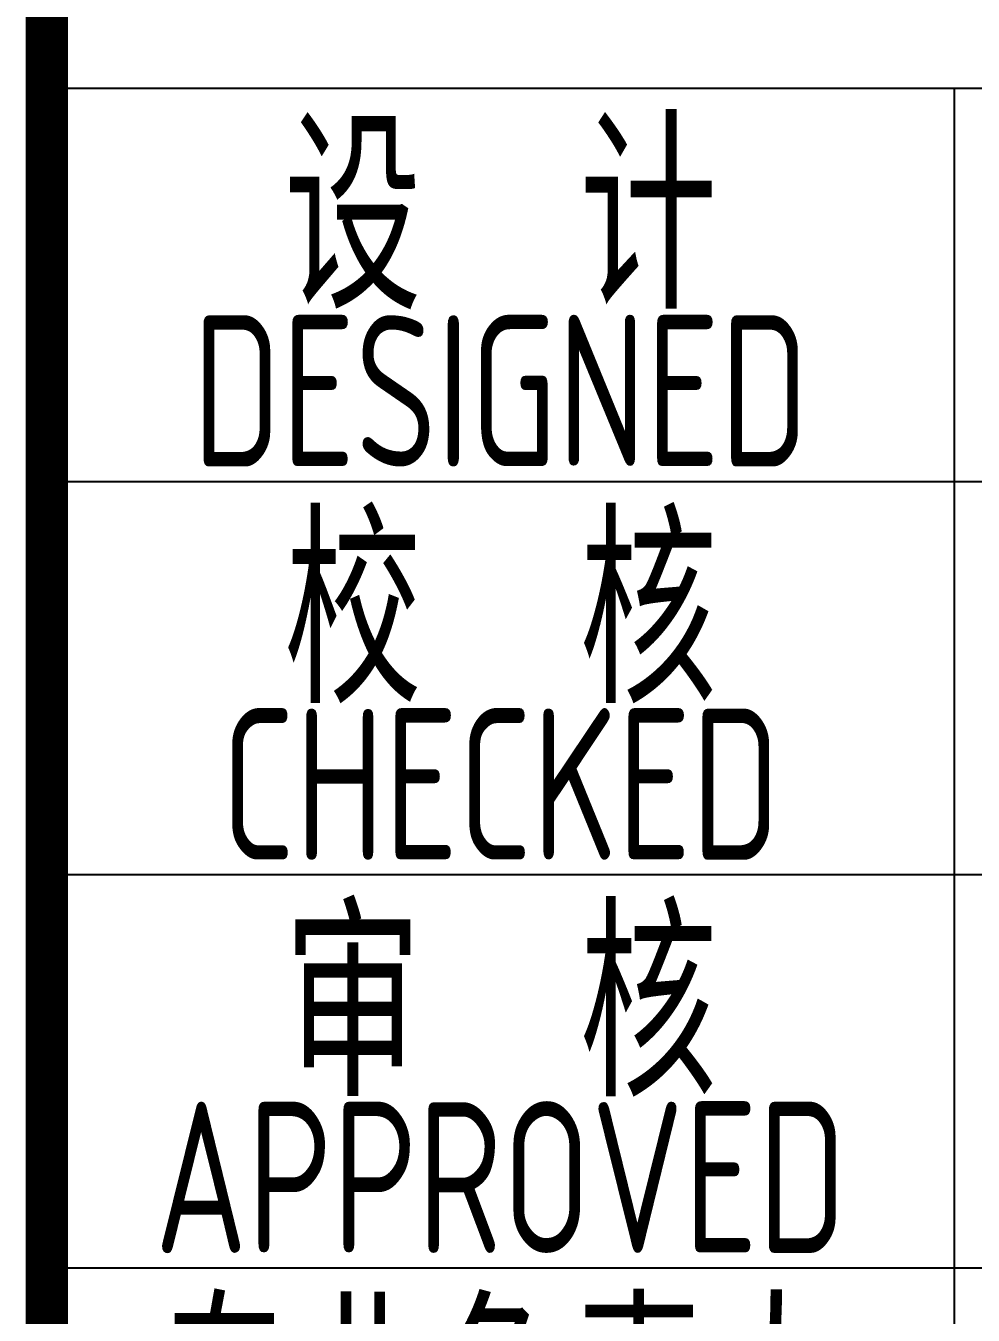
# Model space of a CAD drawing. Extents: x 5394041 to 5729212, y -433068 to -301615.
# Drawn here: x 5555754 to 5557320, y -351624 to -349492 of the extents above; entities that cross this region are included whole.
import ezdxf
from ezdxf.enums import TextEntityAlignment as Align

# ---------------------------------------------------------------- set-up
doc = ezdxf.new("R2010")
doc.units = 0
doc.header["$LTSCALE"] = 1000
doc.header["$MEASUREMENT"] = 0
doc.layers.get('0').update_dxf_attribs({"linetype": 'CONTINUOUS'})
doc.styles.add('AHD', font='sceie.shx', dxfattribs={"width": 0.7, "bigfont": 'sceic.shx'})

msp = doc.modelspace()

# ---------------------------------------------------------------- linework, layer by layer
for p, q in [((5555788.7, -349595.4), (5573788.7, -349595.4)), ((5557288.7, -352845.4), (5557288.7, -349595.4)), ((5555788.7, -350245.4), (5561288.7, -350245.4)), ((5555788.7, -350895.4), (5561288.7, -350895.4)), ((5555788.7, -351545.4), (5561288.7, -351545.4))]:
    msp.add_line(p, q)
at = {"const_width": 70}
msp.add_lwpolyline([(5555788.7, -347845.4), (5555788.7, -353845.4)], dxfattribs=at)
msp.add_lwpolyline([(5573788.7, -347845.4, 70, 70, 0), (5555788.7, -347845.4, 70, 70, 0), (5555788.7, -353845.4, 0, 0, 0)], format="xyseb")

# ---------------------------------------------------------------- texts
at = {"style": 'AHD', "width": 0.8}
for s, height, p in [('设  计', 300, (5556538.7, -349795.4)), ('设  计', 300, (5556538.7, -349795.4)), ('DESIGNED', 250, (5556538.7, -350095.4)), ('DESIGNED', 250, (5556538.7, -350095.4)), ('校  核', 300, (5556538.7, -350445.4)), ('校  核', 300, (5556538.7, -350445.4)), ('CHECKED', 250, (5556538.7, -350745.4)), ('CHECKED', 250, (5556538.7, -350745.4)), ('审  核', 300, (5556538.7, -351095.4)), ('审  核', 300, (5556538.7, -351095.4)), ('APPROVED', 250, (5556538.7, -351395.4)), ('APPROVED', 250, (5556538.7, -351395.4)), ('专业负责人', 300, (5556538.7, -351745.4))]:
    msp.add_text(s, height=height, dxfattribs=at).set_placement(p, align=Align.MIDDLE)

doc.saveas('drawing.dxf')
